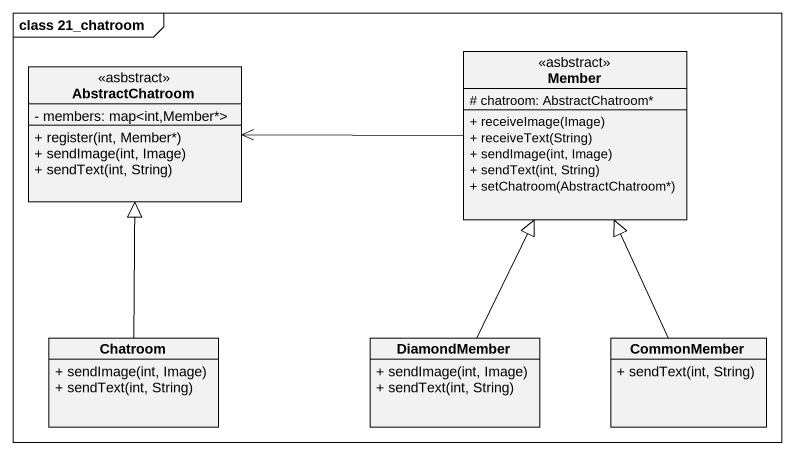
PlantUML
@startuml
mainframe class 21_chatroom
hide circle
hide empty members
skinparam classAttributeIconSize 0
class AbstractChatroom <<asbstract>> {
  - members: map<int,Member*>
  + register(int, Member*)
  + sendImage(int, Image)
  + sendText(int, String)
}
class Member <<asbstract>> {
  # chatroom: AbstractChatroom*
  + receiveImage(Image)
  + receiveText(String)
  + sendImage(int, Image)
  + sendText(int, String)
  + setChatroom(AbstractChatroom*)
}
class Chatroom {
  + sendImage(int, Image)
  + sendText(int, String)
}
class DiamondMember {
  + sendImage(int, Image)
  + sendText(int, String)
}
class CommonMember {
  + sendText(int, String)
}
Member -left-> AbstractChatroom
Chatroom -up-|> AbstractChatroom
DiamondMember -up-|> Member
CommonMember -up-|> Member
@enduml
